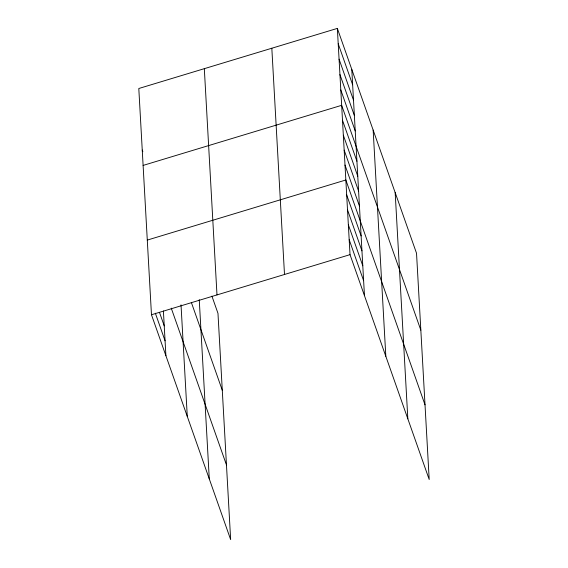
<?xml version="1.0" encoding="UTF-8"?>
<svg xmlns="http://www.w3.org/2000/svg" width="568" height="568" viewBox="0 0 568 568"><rect width="100%" height="100%" fill="white"/><g stroke="black" fill="none" stroke-linecap="round" stroke-linejoin="round"><path stroke-width="0.85" d="M337.349 28.4L350.023 254.649L429.202 479.498L416.529 253.25L337.349 28.4L138.798 88.501L151.471 314.75L230.651 539.6L217.977 313.351L211.914 296.134M143.101 165.423L341.659 105.321L420.838 330.178M147.289 240.086L345.841 179.985L425.02 404.842M151.471 314.75L350.023 254.649M338.209 43.786L352.65 84.788M339.068 59.171L353.509 100.174M339.934 74.557L354.375 115.56M340.793 89.936L355.234 130.938M342.49 120.26L356.931 161.255M343.328 135.191L357.769 176.194M344.165 150.122L358.607 191.125M345.003 165.054L359.445 206.056M346.679 194.916L361.113 235.919M347.51 209.848L361.951 250.85M348.347 224.786L362.789 265.781M349.185 239.717L363.626 280.72M142.241 150.037L142.831 151.713M191.366 302.467L222.287 390.28M171.252 308.14L226.469 464.936M159.523 312.492L164.237 325.883M155.348 313.202L165.075 340.814M395.165 192.58L407.838 418.829M373.155 130.072L385.828 356.321M351.784 69.403L364.464 295.651M271.824 48.23L284.497 274.479M204.317 68.664L216.99 294.913M199.247 299.691L209.287 478.93M181.022 304.867L187.277 416.422M163.399 310.952L165.906 355.745"/></g></svg>
